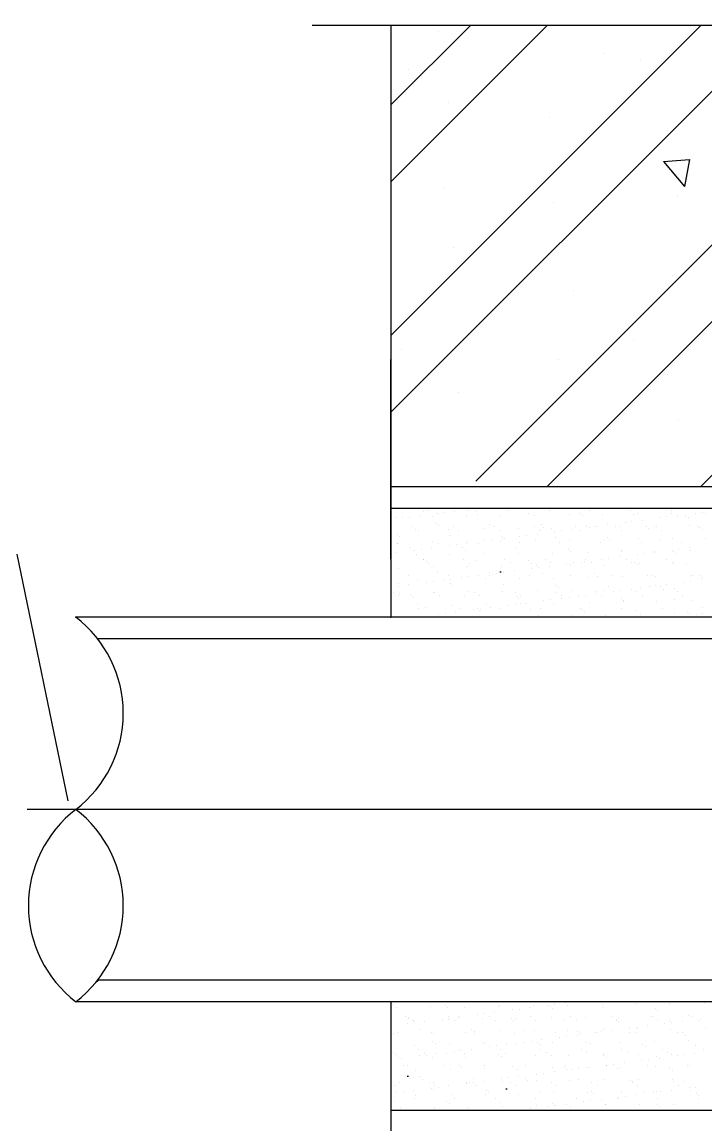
# Model space of a CAD drawing. Header units: inches. Extents: x 1616582 to 1832874, y -153958 to -93201.
# Drawn here: x 1624969 to 1628509, y -106840 to -101131 of the extents above; entities that cross this region are included whole.
import ezdxf

# ---------------------------------------------------------------- set-up
doc = ezdxf.new("R2010")
doc.units = ezdxf.units.IN
doc.header["$LTSCALE"] = 35
doc.header["$MEASUREMENT"] = 0
doc.layers.add('排水', color=2, linetype='Continuous')

msp = doc.modelspace()

# ---------------------------------------------------------------- hatches: boundary and pattern name
at = {"layer": '排水'}
h = msp.add_hatch(dxfattribs=at)
h.set_pattern_fill('AR-SAND', color=256, scale=2250, style=0)
h.set_pattern_definition([(37.5, (1568046.7, -111800.7), (-141.74, 4335.35), [0, -3420, 0, -3825, 0, -3656.25]), (7.5, (1568046.7, -111800.7), (3982, 6349.83), [0, -1845, 0, -3082.5, 0, -1181.25]), (327.5, (1565279, -111800.7), (7006.82, 12.73), [0, -1125, 0, -4050, 0, -5287.5]), (317.5, (1565279, -111800.7), (6763.8, 1974.77), [0, -562.5, 0, -2655, 0, -3037.5])])
h.paths.add_polyline_path([(1626878.1597, -103648.81927), (1626878.1597, -104211.31927), (1628565.6597, -104211.31927), (1628565.6597, -103648.81927)])
h.paths.add_polyline_path([(1632503.1597, -104211.31927), (1632503.1597, -103648.81927), (1630815.6597, -103648.81927), (1630815.6597, -104211.31927)])
h.paths.add_polyline_path([(1628565.6597, -106765.06927), (1628565.6597, -106202.56927), (1626878.1597, -106202.56927), (1626878.1597, -106765.06927)])
h.paths.add_polyline_path([(1632503.1597, -106765.06927), (1632503.1597, -106202.56927), (1630815.6597, -106202.56927), (1630815.6597, -106765.06927)])

# ---------------------------------------------------------------- linework, layer by layer
for p, q in [((1626469.98753, -101146.69069), (1629449.85907, -101146.69069)), ((1626878.1597, -101146.69069), (1626878.1597, -104211.31927)), ((1626878.1597, -103150.84699), (1628882.316, -101146.69069)), ((1626878.1597, -102753.09942), (1628484.56844, -101146.69069)), ((1626878.1597, -101559.85673), (1627291.32574, -101146.69069)), ((1626878.1597, -101957.60429), (1627689.07331, -101146.69069)), ((1627317.77486, -103506.72696), (1629693.84309, -101130.65873)), ((1627126.62189, -101178.7865), (1627126.62189, -101178.7865)), ((1627978.76874, -101290.97376), (1627978.76874, -101290.97376)), ((1628171.10527, -101324.63346), (1628171.10527, -101324.63346)), ((1626970.00479, -101375.38192), (1626970.00479, -101375.38192)), ((1627174.4357, -101548.95035), (1627174.4357, -101548.95035)), ((1627696.69758, -101626.86449), (1627696.69758, -101626.86449)), ((1628310.92538, -101692.99219), (1628310.92538, -101692.99219)), ((1627051.39084, -101801.86718), (1627051.39084, -101801.86718)), ((1628289.86708, -101853.11948), (1628398.33749, -101982.38948)), ((1628289.86709, -101853.1195), (1628424.35337, -101841.35347)), ((1628424.35557, -101841.32275), (1628398.33981, -101982.35879)), ((1627155.26373, -101992.05766), (1627155.26373, -101992.05766)), ((1627718.52835, -102066.21285), (1627718.52835, -102066.21285)), ((1628363.55972, -102027.10339), (1628363.55972, -102027.10339)), ((1627201.79538, -102297.96152), (1627201.79538, -102297.96152)), ((1628338.28505, -102442.00336), (1628338.28505, -102442.00336)), ((1627824.42567, -102521.12873), (1627824.42567, -102521.12873)), ((1627685.93011, -103536.31927), (1628601.72941, -102620.51997)), ((1628134.85071, -102776.60403), (1628134.85071, -102776.60403)), ((1626878.1597, -103911.31927), (1626878.1597, -102877.56294)), ((1626933.75023, -102827.35249), (1626933.75023, -102827.35249)), ((1627747.17019, -102879.48401), (1627747.17019, -102879.48401)), ((1628310.4348, -102953.6392), (1628310.4348, -102953.6392)), ((1627229.15505, -103046.97269), (1627229.15505, -103046.97269)), ((1628481.42524, -103536.31927), (1628923.06252, -103094.682)), ((1628365.64473, -103191.01453), (1628365.64473, -103191.01453)), ((1632503.1597, -103536.31927), (1626878.1597, -103536.31927)), ((1632503.1597, -103648.81927), (1626878.1597, -103648.81927)), ((1627045.76958, -103663.97759), (1627045.76958, -103663.97759)), ((1627067.81957, -103658.89327), (1627067.81957, -103658.89327)), ((1627119.5399, -103674.06624), (1627119.5399, -103674.06624)), ((1627154.67423, -103669.44071), (1627154.67423, -103669.44071)), ((1627209.5507, -103662.21609), (1627209.5507, -103662.21609)), ((1627278.02415, -103658.51129), (1627278.02415, -103658.51129)), ((1627301.23457, -103650.14568), (1627301.23457, -103650.14568)), ((1627315.86752, -103666.29765), (1627315.86752, -103666.29765)), ((1627328.30908, -103677.69823), (1627328.30908, -103677.69823)), ((1627488.22872, -103658.1293), (1627488.22872, -103658.1293)), ((1627589.94676, -103672.26589), (1627589.94676, -103672.26589)), ((1627698.4333, -103657.74732), (1627698.4333, -103657.74732)), ((1627860.04471, -103674.58595), (1627860.04471, -103674.58595)), ((1627908.63787, -103657.36533), (1627908.63787, -103657.36533)), ((1628118.84245, -103656.98334), (1628118.84245, -103656.98334)), ((1628155.09651, -103675.02873), (1628155.09651, -103675.02873)), ((1628329.04702, -103656.60136), (1628329.04702, -103656.60136)), ((1628331.78391, -103672.77504), (1628331.78391, -103672.77504)), ((1628453.63729, -103673.19664), (1628453.63729, -103673.19664)), ((1628488.77161, -103668.57112), (1628488.77161, -103668.57112)), ((1628504.45496, -103673.60321), (1628504.45496, -103673.60321)), ((1626909.44874, -103697.58466), (1626909.44874, -103697.58466)), ((1626937.84524, -103697.98679), (1626937.84524, -103697.98679)), ((1626972.97956, -103693.36127), (1626972.97956, -103693.36127)), ((1627027.85604, -103686.13665), (1627027.85604, -103686.13665)), ((1627091.75903, -103691.01637), (1627091.75903, -103691.01637)), ((1627112.95398, -103725.54075), (1627112.95398, -103725.54075)), ((1627125.39553, -103736.94133), (1627125.39553, -103736.94133)), ((1627268.44643, -103688.76268), (1627268.44643, -103688.76268)), ((1627387.03322, -103731.50899), (1627387.03322, -103731.50899)), ((1627441.11748, -103689.59084), (1627441.11748, -103689.59084)), ((1627623.42777, -103683.02255), (1627623.42777, -103683.02255)), ((1627657.13116, -103733.82905), (1627657.13116, -103733.82905)), ((1627800.11517, -103680.76886), (1627800.11517, -103680.76886)), ((1627872.48626, -103685.98653), (1627872.48626, -103685.98653)), ((1627972.78622, -103681.59702), (1627972.78622, -103681.59702)), ((1627998.56409, -103733.10817), (1627998.56409, -103733.10817)), ((1628090.24796, -103721.03776), (1628090.24796, -103721.03776)), ((1628125.38228, -103716.41224), (1628125.38228, -103716.41224)), ((1628134.12395, -103680.55419), (1628134.12395, -103680.55419)), ((1628180.25876, -103709.18761), (1628180.25876, -103709.18761)), ((1628271.94262, -103697.1172), (1628271.94262, -103697.1172)), ((1628307.07695, -103692.49168), (1628307.07695, -103692.49168)), ((1628361.95342, -103685.26705), (1628361.95342, -103685.26705)), ((1628404.22189, -103682.87425), (1628404.22189, -103682.87425)), ((1628416.66345, -103694.27484), (1628416.66345, -103694.27484)), ((1628423.05691, -103736.06213), (1628423.05691, -103736.06213)), ((1626910.04043, -103784.78385), (1626910.04043, -103784.78385)), ((1626991.39796, -103744.50441), (1626991.39796, -103744.50441)), ((1627004.73808, -103757.78989), (1627004.73808, -103757.78989)), ((1627019.86242, -103762.63827), (1627019.86242, -103762.63827)), ((1627177.40913, -103758.61805), (1627177.40913, -103758.61805)), ((1627184.11967, -103790.75209), (1627184.11967, -103790.75209)), ((1627201.60254, -103744.12242), (1627201.60254, -103744.12242)), ((1627230.067, -103762.25629), (1627230.067, -103762.25629)), ((1627359.71943, -103752.04976), (1627359.71943, -103752.04976)), ((1627411.80711, -103743.74044), (1627411.80711, -103743.74044)), ((1627440.27157, -103761.8743), (1627440.27157, -103761.8743)), ((1627454.21761, -103793.07215), (1627454.21761, -103793.07215)), ((1627536.40683, -103749.79607), (1627536.40683, -103749.79607)), ((1627545.16397, -103792.79943), (1627545.16397, -103792.79943)), ((1627580.29829, -103788.1739), (1627580.29829, -103788.1739)), ((1627622.01169, -103743.35845), (1627622.01169, -103743.35845)), ((1627635.17477, -103780.94928), (1627635.17477, -103780.94928)), ((1627650.47615, -103761.49231), (1627650.47615, -103761.49231)), ((1627669.57272, -103745.22963), (1627669.57272, -103745.22963)), ((1627709.07787, -103750.62424), (1627709.07787, -103750.62424)), ((1627726.85863, -103768.87887), (1627726.85863, -103768.87887)), ((1627761.99296, -103764.25335), (1627761.99296, -103764.25335)), ((1627816.86943, -103757.02872), (1627816.86943, -103757.02872)), ((1627832.21626, -103742.97647), (1627832.21626, -103742.97647)), ((1627860.68073, -103761.11033), (1627860.68073, -103761.11033)), ((1627891.38817, -103744.05595), (1627891.38817, -103744.05595)), ((1627908.55329, -103744.95831), (1627908.55329, -103744.95831)), ((1627931.2104, -103739.79729), (1627931.2104, -103739.79729)), ((1627943.68762, -103740.33279), (1627943.68762, -103740.33279)), ((1628042.42084, -103742.59448), (1628042.42084, -103742.59448)), ((1628068.07557, -103741.80225), (1628068.07557, -103741.80225)), ((1628070.8853, -103760.72834), (1628070.8853, -103760.72834)), ((1628201.30834, -103742.11735), (1628201.30834, -103742.11735)), ((1628213.7499, -103753.51794), (1628213.7499, -103753.51794)), ((1628240.74662, -103742.63042), (1628240.74662, -103742.63042)), ((1628252.62542, -103742.21249), (1628252.62542, -103742.21249)), ((1628281.08988, -103760.34636), (1628281.08988, -103760.34636)), ((1628462.82999, -103741.83051), (1628462.82999, -103741.83051)), ((1628475.38759, -103748.0856), (1628475.38759, -103748.0856)), ((1628491.29445, -103759.96437), (1628491.29445, -103759.96437)), ((1626912.12991, -103828.30216), (1626912.12991, -103828.30216)), ((1626913.70079, -103827.64527), (1626913.70079, -103827.64527)), ((1626922.48199, -103796.18443), (1626922.48199, -103796.18443)), ((1626981.20613, -103849.99519), (1626981.20613, -103849.99519)), ((1627096.01108, -103821.07698), (1627096.01108, -103821.07698)), ((1627122.33448, -103827.92017), (1627122.33448, -103827.92017)), ((1627181.77464, -103840.64054), (1627181.77464, -103840.64054)), ((1627216.90896, -103836.01502), (1627216.90896, -103836.01502)), ((1627271.78544, -103828.79039), (1627271.78544, -103828.79039)), ((1627272.69848, -103818.82328), (1627272.69848, -103818.82328)), ((1627332.53906, -103827.53819), (1627332.53906, -103827.53819)), ((1627363.4693, -103816.71998), (1627363.4693, -103816.71998)), ((1627398.60363, -103812.09446), (1627398.60363, -103812.09446)), ((1627445.36953, -103819.65145), (1627445.36953, -103819.65145)), ((1627453.4801, -103804.86984), (1627453.4801, -103804.86984)), ((1627466.65917, -103804.47274), (1627466.65917, -103804.47274)), ((1627542.74364, -103827.1562), (1627542.74364, -103827.1562)), ((1627627.67982, -103813.08316), (1627627.67982, -103813.08316)), ((1627728.29686, -103799.04039), (1627728.29686, -103799.04039)), ((1627752.94821, -103826.77422), (1627752.94821, -103826.77422)), ((1627804.36722, -103810.82947), (1627804.36722, -103810.82947)), ((1627963.15279, -103826.39223), (1627963.15279, -103826.39223)), ((1627977.03827, -103811.65763), (1627977.03827, -103811.65763)), ((1627998.3948, -103801.36045), (1627998.3948, -103801.36045)), ((1628010.83635, -103812.76104), (1628010.83635, -103812.76104)), ((1628159.34856, -103805.08934), (1628159.34856, -103805.08934)), ((1628173.35736, -103826.01024), (1628173.35736, -103826.01024)), ((1628272.47404, -103807.3287), (1628272.47404, -103807.3287)), ((1628336.03596, -103802.83565), (1628336.03596, -103802.83565)), ((1628383.56194, -103825.62826), (1628383.56194, -103825.62826)), ((1628508.70701, -103803.66381), (1628508.70701, -103803.66381)), ((1624941.28834, -103884.52644), (1625204.97276, -105162.05822)), ((1626908.39611, -103876.6315), (1626908.39611, -103876.6315)), ((1627000.07997, -103864.56109), (1627000.07997, -103864.56109)), ((1627008.99014, -103887.8505), (1627008.99014, -103887.8505)), ((1627035.2143, -103859.93557), (1627035.2143, -103859.93557)), ((1627090.09077, -103852.71095), (1627090.09077, -103852.71095)), ((1627181.66118, -103888.67866), (1627181.66118, -103888.67866)), ((1627251.30407, -103852.31525), (1627251.30407, -103852.31525)), ((1627263.74562, -103863.71584), (1627263.74562, -103863.71584)), ((1627363.97148, -103882.11037), (1627363.97148, -103882.11037)), ((1627525.38331, -103858.2835), (1627525.38331, -103858.2835)), ((1627540.65888, -103879.85668), (1627540.65888, -103879.85668)), ((1627713.32993, -103880.68484), (1627713.32993, -103880.68484)), ((1627795.48125, -103860.60355), (1627795.48125, -103860.60355)), ((1627807.92281, -103872.00414), (1627807.92281, -103872.00414)), ((1627895.64022, -103874.11655), (1627895.64022, -103874.11655)), ((1628005.92236, -103906.90709), (1628005.92236, -103906.90709)), ((1628060.79883, -103899.68247), (1628060.79883, -103899.68247)), ((1628069.56049, -103866.5718), (1628069.56049, -103866.5718)), ((1628072.32762, -103871.86286), (1628072.32762, -103871.86286)), ((1628152.48269, -103887.61206), (1628152.48269, -103887.61206)), ((1628187.61702, -103882.98654), (1628187.61702, -103882.98654)), ((1628242.49349, -103875.76191), (1628242.49349, -103875.76191)), ((1628244.99867, -103872.69102), (1628244.99867, -103872.69102)), ((1628334.17736, -103863.6915), (1628334.17736, -103863.6915)), ((1628339.65844, -103868.89185), (1628339.65844, -103868.89185)), ((1628352.09999, -103880.29244), (1628352.09999, -103880.29244)), ((1628369.31168, -103859.06598), (1628369.31168, -103859.06598)), ((1628424.18816, -103851.84136), (1628424.18816, -103851.84136)), ((1628427.30896, -103866.12273), (1628427.30896, -103866.12273)), ((1626917.95284, -103957.70587), (1626917.95284, -103957.70587)), ((1627045.91288, -103913.53131), (1627045.91288, -103913.53131)), ((1627048.39052, -103911.55835), (1627048.39052, -103911.55835)), ((1627060.83208, -103922.95894), (1627060.83208, -103922.95894)), ((1627074.37734, -103931.66517), (1627074.37734, -103931.66517)), ((1627100.26313, -103951.13758), (1627100.26313, -103951.13758)), ((1627256.11745, -103913.14933), (1627256.11745, -103913.14933)), ((1627276.95053, -103948.88389), (1627276.95053, -103948.88389)), ((1627284.58191, -103931.28319), (1627284.58191, -103931.28319)), ((1627322.46976, -103917.5266), (1627322.46976, -103917.5266)), ((1627449.62158, -103949.71205), (1627449.62158, -103949.71205)), ((1627466.32203, -103912.76734), (1627466.32203, -103912.76734)), ((1627494.78649, -103930.9012), (1627494.78649, -103930.9012)), ((1627592.56771, -103919.84665), (1627592.56771, -103919.84665)), ((1627605.00926, -103931.24724), (1627605.00926, -103931.24724)), ((1627607.3987, -103959.37373), (1627607.3987, -103959.37373)), ((1627631.93187, -103943.14376), (1627631.93187, -103943.14376)), ((1627642.53303, -103954.74821), (1627642.53303, -103954.74821)), ((1627676.5266, -103912.38535), (1627676.5266, -103912.38535)), ((1627697.4095, -103947.52358), (1627697.4095, -103947.52358)), ((1627704.99106, -103930.51921), (1627704.99106, -103930.51921)), ((1627789.09337, -103935.45317), (1627789.09337, -103935.45317)), ((1627808.61927, -103940.89007), (1627808.61927, -103940.89007)), ((1627824.22769, -103930.82765), (1627824.22769, -103930.82765)), ((1627866.64695, -103925.8149), (1627866.64695, -103925.8149)), ((1627879.10417, -103923.60303), (1627879.10417, -103923.60303)), ((1627886.73118, -103912.00337), (1627886.73118, -103912.00337)), ((1627915.19564, -103930.13723), (1627915.19564, -103930.13723)), ((1627970.78803, -103911.53262), (1627970.78803, -103911.53262)), ((1627981.29032, -103941.71823), (1627981.29032, -103941.71823)), ((1628096.93575, -103911.62138), (1628096.93575, -103911.62138)), ((1628125.40022, -103929.75524), (1628125.40022, -103929.75524)), ((1628136.74489, -103928.13495), (1628136.74489, -103928.13495)), ((1628149.18645, -103939.53554), (1628149.18645, -103939.53554)), ((1628163.60061, -103935.14994), (1628163.60061, -103935.14994)), ((1628307.14033, -103911.23939), (1628307.14033, -103911.23939)), ((1628335.60479, -103929.37326), (1628335.60479, -103929.37326)), ((1628340.28801, -103932.89625), (1628340.28801, -103932.89625)), ((1628410.82413, -103934.1032), (1628410.82413, -103934.1032)), ((1626966.64482, -103997.32906), (1626966.64482, -103997.32906)), ((1627013.24219, -104017.9111), (1627013.24219, -104017.9111)), ((1627119.55622, -103976.7697), (1627119.55622, -103976.7697)), ((1627152.32551, -104019.28525), (1627152.32551, -104019.28525)), ((1627176.8494, -103996.94708), (1627176.8494, -103996.94708)), ((1627185.91324, -104018.73926), (1627185.91324, -104018.73926)), ((1627244.00937, -104007.21484), (1627244.00937, -104007.21484)), ((1627279.1437, -104002.58932), (1627279.1437, -104002.58932)), ((1627334.02017, -103995.3647), (1627334.02017, -103995.3647)), ((1627368.22353, -104012.17097), (1627368.22353, -104012.17097)), ((1627387.05397, -103996.56509), (1627387.05397, -103996.56509)), ((1627389.65416, -103979.08975), (1627389.65416, -103979.08975)), ((1627402.09572, -103990.49034), (1627402.09572, -103990.49034)), ((1627425.70404, -103983.29429), (1627425.70404, -103983.29429)), ((1627460.83837, -103978.66876), (1627460.83837, -103978.66876)), ((1627515.71484, -103971.44414), (1627515.71484, -103971.44414)), ((1627544.91093, -104009.91728), (1627544.91093, -104009.91728)), ((1627597.25855, -103996.1831), (1627597.25855, -103996.1831)), ((1627663.7334, -103985.058), (1627663.7334, -103985.058)), ((1627717.58198, -104010.74544), (1627717.58198, -104010.74544)), ((1627807.46313, -103995.80112), (1627807.46313, -103995.80112)), ((1627899.89227, -104004.17716), (1627899.89227, -104004.17716)), ((1627933.83135, -103987.37805), (1627933.83135, -103987.37805)), ((1627946.2729, -103998.77864), (1627946.2729, -103998.77864)), ((1628017.6677, -103995.41913), (1628017.6677, -103995.41913)), ((1628076.57967, -104001.92346), (1628076.57967, -104001.92346)), ((1628207.91059, -103993.3463), (1628207.91059, -103993.3463)), ((1628227.87228, -103995.03714), (1628227.87228, -103995.03714)), ((1628249.25072, -104002.75163), (1628249.25072, -104002.75163)), ((1628431.56101, -103996.18334), (1628431.56101, -103996.18334)), ((1628438.07685, -103994.65516), (1628438.07685, -103994.65516)), ((1628478.00853, -103995.66636), (1628478.00853, -103995.66636)), ((1628486.42289, -104018.41566), (1628486.42289, -104018.41566)), ((1628490.45008, -104007.06694), (1628490.45008, -104007.06694)), ((1626880.62005, -104055.05595), (1626880.62005, -104055.05595)), ((1626915.75437, -104050.43043), (1626915.75437, -104050.43043)), ((1626916.64267, -104036.0128), (1626916.64267, -104036.0128)), ((1626970.63085, -104043.20581), (1626970.63085, -104043.20581)), ((1627062.31471, -104031.1354), (1627062.31471, -104031.1354)), ((1627097.44904, -104026.50988), (1627097.44904, -104026.50988)), ((1627186.74062, -104038.33285), (1627186.74062, -104038.33285)), ((1627199.18217, -104049.73344), (1627199.18217, -104049.73344)), ((1627281.20258, -104078.94449), (1627281.20258, -104078.94449)), ((1627453.87363, -104079.77266), (1627453.87363, -104079.77266)), ((1627460.81986, -104044.3011), (1627460.81986, -104044.3011)), ((1627636.18392, -104073.20437), (1627636.18392, -104073.20437)), ((1627730.9178, -104046.62116), (1627730.9178, -104046.62116)), ((1627743.35935, -104058.02174), (1627743.35935, -104058.02174)), ((1627812.87132, -104070.95067), (1627812.87132, -104070.95067)), ((1627985.54237, -104071.77884), (1627985.54237, -104071.77884)), ((1628004.99704, -104052.5894), (1628004.99704, -104052.5894)), ((1628033.02277, -104078.10692), (1628033.02277, -104078.10692)), ((1628068.15709, -104073.4814), (1628068.15709, -104073.4814)), ((1628123.03357, -104066.25677), (1628123.03357, -104066.25677)), ((1628167.85267, -104065.21055), (1628167.85267, -104065.21055)), ((1628214.71743, -104054.18636), (1628214.71743, -104054.18636)), ((1628249.85176, -104049.56084), (1628249.85176, -104049.56084)), ((1628275.09498, -104054.90946), (1628275.09498, -104054.90946)), ((1628287.53654, -104066.31004), (1628287.53654, -104066.31004)), ((1628304.72823, -104042.33622), (1628304.72823, -104042.33622)), ((1628344.54007, -104062.95686), (1628344.54007, -104062.95686)), ((1628396.41209, -104030.26581), (1628396.41209, -104030.26581)), ((1628431.54642, -104025.64029), (1628431.54642, -104025.64029)), ((1626890.22322, -104082.9402), (1626890.22322, -104082.9402)), ((1626918.68768, -104101.07406), (1626918.68768, -104101.07406)), ((1626922.20489, -104087.76647), (1626922.20489, -104087.76647)), ((1626983.82707, -104097.57595), (1626983.82707, -104097.57595)), ((1626996.26862, -104108.97654), (1626996.26862, -104108.97654)), ((1627100.42779, -104082.55821), (1627100.42779, -104082.55821)), ((1627104.51518, -104081.19819), (1627104.51518, -104081.19819)), ((1627128.89225, -104100.69207), (1627128.89225, -104100.69207)), ((1627257.90631, -104103.5442), (1627257.90631, -104103.5442)), ((1627310.63237, -104082.17623), (1627310.63237, -104082.17623)), ((1627339.09683, -104100.31009), (1627339.09683, -104100.31009)), ((1627520.83694, -104081.79424), (1627520.83694, -104081.79424)), ((1627528.00425, -104105.86426), (1627528.00425, -104105.86426)), ((1627540.44581, -104117.26484), (1627540.44581, -104117.26484)), ((1627549.3014, -104099.9281), (1627549.3014, -104099.9281)), ((1627669.63344, -104125.94803), (1627669.63344, -104125.94803)), ((1627704.76777, -104121.32251), (1627704.76777, -104121.32251)), ((1627731.04152, -104081.41225), (1627731.04152, -104081.41225)), ((1627759.50598, -104099.54612), (1627759.50598, -104099.54612)), ((1627759.64424, -104114.09789), (1627759.64424, -104114.09789)), ((1627802.08349, -104111.8325), (1627802.08349, -104111.8325)), ((1627851.3281, -104102.02748), (1627851.3281, -104102.02748)), ((1627886.46243, -104097.40195), (1627886.46243, -104097.40195)), ((1627904.14432, -104134.23776), (1627904.14432, -104134.23776)), ((1627941.24609, -104081.03027), (1627941.24609, -104081.03027)), ((1627941.3389, -104090.17733), (1627941.3389, -104090.17733)), ((1627969.71055, -104099.16413), (1627969.71055, -104099.16413)), ((1628072.18144, -104114.15256), (1628072.18144, -104114.15256)), ((1628080.83172, -104131.98407), (1628080.83172, -104131.98407)), ((1628084.62299, -104125.55314), (1628084.62299, -104125.55314)), ((1628151.45067, -104080.64828), (1628151.45067, -104080.64828)), ((1628179.91513, -104098.78214), (1628179.91513, -104098.78214)), ((1628253.50277, -104132.81223), (1628253.50277, -104132.81223)), ((1628346.26068, -104120.1208), (1628346.26068, -104120.1208)), ((1628361.65524, -104080.2663), (1628361.65524, -104080.2663)), ((1628390.11971, -104098.40016), (1628390.11971, -104098.40016)), ((1628435.81306, -104126.24394), (1628435.81306, -104126.24394)), ((1627017.49424, -104147.9717), (1627017.49424, -104147.9717)), ((1627021.15974, -104166.35596), (1627021.15974, -104166.35596)), ((1627054.99276, -104162.7873), (1627054.99276, -104162.7873)), ((1627159.68377, -104193.08418), (1627159.68377, -104193.08418)), ((1627190.16529, -104148.79987), (1627190.16529, -104148.79987)), ((1627214.56025, -104185.85955), (1627214.56025, -104185.85955)), ((1627231.36431, -104165.97398), (1627231.36431, -104165.97398)), ((1627306.24411, -104173.78914), (1627306.24411, -104173.78914)), ((1627325.09071, -104165.10736), (1627325.09071, -104165.10736)), ((1627337.53226, -104176.50794), (1627337.53226, -104176.50794)), ((1627341.37844, -104169.16362), (1627341.37844, -104169.16362)), ((1627372.47558, -104142.23158), (1627372.47558, -104142.23158)), ((1627396.25491, -104161.939), (1627396.25491, -104161.939)), ((1627441.56889, -104165.59199), (1627441.56889, -104165.59199)), ((1627487.93877, -104149.86859), (1627487.93877, -104149.86859)), ((1627523.0731, -104145.24307), (1627523.0731, -104145.24307)), ((1627549.16298, -104139.97789), (1627549.16298, -104139.97789)), ((1627577.94957, -104138.01844), (1627577.94957, -104138.01844)), ((1627599.16995, -104171.0756), (1627599.16995, -104171.0756)), ((1627651.77346, -104165.21), (1627651.77346, -104165.21)), ((1627721.83403, -104140.80605), (1627721.83403, -104140.80605)), ((1627861.97804, -104164.82802), (1627861.97804, -104164.82802)), ((1627869.26789, -104173.39566), (1627869.26789, -104173.39566)), ((1627881.70945, -104184.79624), (1627881.70945, -104184.79624)), ((1628072.18262, -104164.44603), (1628072.18262, -104164.44603)), ((1628143.34713, -104179.3639), (1628143.34713, -104179.3639)), ((1628282.38719, -104164.06405), (1628282.38719, -104164.06405)), ((1628348.79212, -104193.01746), (1628348.79212, -104193.01746)), ((1628413.44508, -104181.68396), (1628413.44508, -104181.68396)), ((1628425.88663, -104193.08454), (1628425.88663, -104193.08454)), ((1628492.59177, -104163.68206), (1628492.59177, -104163.68206)), ((1628493.78116, -104192.21459), (1628493.78116, -104192.21459)), ((1634382.03856, -104211.31927), (1625247.00797, -104211.31927)), ((1625250.74191, -104214.2078), (1625253.63043, -104211.31927)), ((1627032.86558, -104209.78011), (1627032.86558, -104209.78011)), ((1627108.76724, -104211.25879), (1627108.76724, -104211.25879)), ((1627124.54945, -104197.7097), (1627124.54945, -104197.7097)), ((1627285.45464, -104209.0051), (1627285.45464, -104209.0051)), ((1627458.12568, -104209.83326), (1627458.12568, -104209.83326)), ((1627640.43598, -104203.26497), (1627640.43598, -104203.26497)), ((1627817.12338, -104201.01128), (1627817.12338, -104201.01128)), ((1627989.79443, -104201.83944), (1627989.79443, -104201.83944)), ((1628172.10472, -104195.27115), (1628172.10472, -104195.27115)), ((1628366.96297, -104208.91052), (1628366.96297, -104208.91052)), ((1628458.64683, -104196.84011), (1628458.64683, -104196.84011)), ((1634268.8121, -104323.81927), (1625360.23442, -104323.81927)), ((1635073.75596, -105206.94427), (1624995.87488, -105206.94427)), ((1625346.07506, -106107.61246), (1625363.61825, -106090.06927)), ((1634268.8121, -106090.06927), (1625360.23442, -106090.06927)), ((1625251.11825, -106202.56927), (1625267.74743, -106185.94009)), ((1634382.03856, -106202.56927), (1625247.00797, -106202.56927)), ((1626878.1597, -106202.56927), (1626878.1597, -109524.77889)), ((1626888.97196, -106217.26923), (1626888.97196, -106217.26923)), ((1626908.83967, -106231.19507), (1626908.83967, -106231.19507)), ((1627085.52707, -106228.94137), (1627085.52707, -106228.94137)), ((1627159.0699, -106219.58929), (1627159.0699, -106219.58929)), ((1627171.51146, -106230.98988), (1627171.51146, -106230.98988)), ((1627258.19811, -106229.76954), (1627258.19811, -106229.76954)), ((1627433.14914, -106225.55754), (1627433.14914, -106225.55754)), ((1627440.50841, -106223.20125), (1627440.50841, -106223.20125)), ((1627507.97695, -106244.44245), (1627507.97695, -106244.44245)), ((1627543.11128, -106239.81693), (1627543.11128, -106239.81693)), ((1627597.98775, -106232.5923), (1627597.98775, -106232.5923)), ((1627617.19581, -106220.94756), (1627617.19581, -106220.94756)), ((1627689.67162, -106220.52189), (1627689.67162, -106220.52189)), ((1627703.24709, -106227.87759), (1627703.24709, -106227.87759)), ((1627715.68864, -106239.27818), (1627715.68864, -106239.27818)), ((1627724.80595, -106215.89637), (1627724.80595, -106215.89637)), ((1627779.68242, -106208.67175), (1627779.68242, -106208.67175)), ((1627789.86686, -106221.77572), (1627789.86686, -106221.77572)), ((1627972.17715, -106215.20743), (1627972.17715, -106215.20743)), ((1627977.32633, -106233.84584), (1627977.32633, -106233.84584)), ((1628148.86455, -106212.95374), (1628148.86455, -106212.95374)), ((1628247.42427, -106236.16589), (1628247.42427, -106236.16589)), ((1628259.86583, -106247.56648), (1628259.86583, -106247.56648)), ((1628321.5356, -106213.7819), (1628321.5356, -106213.7819)), ((1628503.84589, -106207.21361), (1628503.84589, -106207.21361)), ((1626956.15636, -106278.83239), (1626956.15636, -106278.83239)), ((1626968.30338, -106281.43587), (1626968.30338, -106281.43587)), ((1626968.59791, -106290.23298), (1626968.59791, -106290.23298)), ((1626994.48977, -106298.79675), (1626994.48977, -106298.79675)), ((1626996.76784, -106299.56973), (1626996.76784, -106299.56973)), ((1627052.90376, -106304.35397), (1627052.90376, -106304.35397)), ((1627144.58763, -106292.28356), (1627144.58763, -106292.28356)), ((1627176.80006, -106292.22846), (1627176.80006, -106292.22846)), ((1627178.50795, -106281.05388), (1627178.50795, -106281.05388)), ((1627179.72195, -106287.65804), (1627179.72195, -106287.65804)), ((1627206.97241, -106299.18774), (1627206.97241, -106299.18774)), ((1627230.2356, -106284.80064), (1627230.2356, -106284.80064)), ((1627234.59843, -106280.43342), (1627234.59843, -106280.43342)), ((1627326.28229, -106268.36301), (1627326.28229, -106268.36301)), ((1627353.48746, -106289.97477), (1627353.48746, -106289.97477)), ((1627361.41662, -106263.73749), (1627361.41662, -106263.73749)), ((1627388.71253, -106280.67189), (1627388.71253, -106280.67189)), ((1627416.29309, -106256.51286), (1627416.29309, -106256.51286)), ((1627417.17699, -106298.80575), (1627417.17699, -106298.80575)), ((1627500.33354, -106287.12069), (1627500.33354, -106287.12069)), ((1627512.7751, -106298.52128), (1627512.7751, -106298.52128)), ((1627526.15851, -106290.80293), (1627526.15851, -106290.80293)), ((1627598.9171, -106280.28991), (1627598.9171, -106280.28991)), ((1627627.38156, -106298.42377), (1627627.38156, -106298.42377)), ((1627708.4688, -106284.23464), (1627708.4688, -106284.23464)), ((1627774.41278, -106293.08894), (1627774.41278, -106293.08894)), ((1627809.12168, -106279.90792), (1627809.12168, -106279.90792)), ((1627837.58614, -106298.04178), (1627837.58614, -106298.04178)), ((1627885.1562, -106281.98095), (1627885.1562, -106281.98095)), ((1628019.32625, -106279.52593), (1628019.32625, -106279.52593)), ((1628044.51072, -106295.40899), (1628044.51072, -106295.40899)), ((1628047.79071, -106297.6598), (1628047.79071, -106297.6598)), ((1628057.82725, -106282.80911), (1628057.82725, -106282.80911)), ((1628229.53083, -106279.14395), (1628229.53083, -106279.14395)), ((1628240.13754, -106276.24082), (1628240.13754, -106276.24082)), ((1628257.99529, -106297.27781), (1628257.99529, -106297.27781)), ((1628318.58997, -106301.37724), (1628318.58997, -106301.37724)), ((1628387.00115, -106303.48438), (1628387.00115, -106303.48438)), ((1628416.82494, -106273.98713), (1628416.82494, -106273.98713)), ((1628439.7354, -106278.76196), (1628439.7354, -106278.76196)), ((1628468.19987, -106296.89582), (1628468.19987, -106296.89582)), ((1628478.68501, -106291.41397), (1628478.68501, -106291.41397)), ((1626913.09172, -106361.25567), (1626913.09172, -106361.25567)), ((1626962.89296, -106316.20412), (1626962.89296, -106316.20412)), ((1626998.02729, -106311.5786), (1626998.02729, -106311.5786)), ((1627027.32205, -106344.04374), (1627027.32205, -106344.04374)), ((1627089.77912, -106359.00198), (1627089.77912, -106359.00198)), ((1627262.45017, -106359.83014), (1627262.45017, -106359.83014)), ((1627297.41999, -106346.36379), (1627297.41999, -106346.36379)), ((1627309.86155, -106357.76438), (1627309.86155, -106357.76438)), ((1627444.76046, -106353.26185), (1627444.76046, -106353.26185)), ((1627571.49924, -106352.33204), (1627571.49924, -106352.33204)), ((1627621.44786, -106351.00816), (1627621.44786, -106351.00816)), ((1627794.11891, -106351.83632), (1627794.11891, -106351.83632)), ((1627841.59718, -106354.6521), (1627841.59718, -106354.6521)), ((1627933.60102, -106363.17564), (1627933.60102, -106363.17564)), ((1627940.0582, -106363.32369), (1627940.0582, -106363.32369)), ((1627968.73535, -106358.55012), (1627968.73535, -106358.55012)), ((1627976.4292, -106345.26803), (1627976.4292, -106345.26803)), ((1628023.61182, -106351.32549), (1628023.61182, -106351.32549)), ((1628056.95228, -106306.80958), (1628056.95228, -106306.80958)), ((1628115.29568, -106339.25509), (1628115.29568, -106339.25509)), ((1628115.67642, -106360.62034), (1628115.67642, -106360.62034)), ((1628150.26278, -106362.9417), (1628150.26278, -106362.9417)), ((1628150.43001, -106334.62956), (1628150.43001, -106334.62956)), ((1628153.1166, -106343.01434), (1628153.1166, -106343.01434)), ((1628205.30648, -106327.40494), (1628205.30648, -106327.40494)), ((1628296.99035, -106315.33453), (1628296.99035, -106315.33453)), ((1628325.78765, -106343.8425), (1628325.78765, -106343.8425)), ((1628332.12467, -106310.70901), (1628332.12467, -106310.70901)), ((1628360.46735, -106362.55971), (1628360.46735, -106362.55971)), ((1628385.77436, -106362.9404), (1628385.77436, -106362.9404)), ((1628508.09794, -106337.27422), (1628508.09794, -106337.27422)), ((1626889.03532, -106365.23362), (1626889.03532, -106365.23362)), ((1627094.50645, -106405.60689), (1627094.50645, -106405.60689)), ((1627099.2399, -106364.85163), (1627099.2399, -106364.85163)), ((1627106.948, -106417.00748), (1627106.948, -106417.00748)), ((1627309.44447, -106364.46964), (1627309.44447, -106364.46964)), ((1627357.73951, -106420.03537), (1627357.73951, -106420.03537)), ((1627368.58569, -106411.57514), (1627368.58569, -106411.57514)), ((1627519.64905, -106364.08766), (1627519.64905, -106364.08766)), ((1627570.21169, -106411.01675), (1627570.21169, -106411.01675)), ((1627605.34602, -106406.39123), (1627605.34602, -106406.39123)), ((1627638.68363, -106413.8952), (1627638.68363, -106413.8952)), ((1627660.22249, -106399.16661), (1627660.22249, -106399.16661)), ((1627712.72085, -106414.29525), (1627712.72085, -106414.29525)), ((1627729.85362, -106363.70567), (1627729.85362, -106363.70567)), ((1627751.90635, -106387.0962), (1627751.90635, -106387.0962)), ((1627787.04068, -106382.47068), (1627787.04068, -106382.47068)), ((1627841.91715, -106375.24605), (1627841.91715, -106375.24605)), ((1627854.03873, -106366.05268), (1627854.03873, -106366.05268)), ((1627889.40826, -106412.04155), (1627889.40826, -106412.04155)), ((1627912.76287, -106419.86344), (1627912.76287, -106419.86344)), ((1628062.0793, -106412.86972), (1628062.0793, -106412.86972)), ((1628244.3896, -106406.30143), (1628244.3896, -106406.30143)), ((1628398.21592, -106374.34098), (1628398.21592, -106374.34098)), ((1628421.077, -106404.04774), (1628421.077, -106404.04774)), ((1626891.5929, -106464.85), (1626891.5929, -106464.85)), ((1626904.03446, -106476.25058), (1626904.03446, -106476.25058)), ((1626998.74182, -106428.85735), (1626998.74182, -106428.85735)), ((1627022.81829, -106450.46277), (1627022.81829, -106450.46277)), ((1627051.28275, -106468.59663), (1627051.28275, -106468.59663)), ((1627115.1385, -106470.92828), (1627115.1385, -106470.92828)), ((1627165.67214, -106470.81824), (1627165.67214, -106470.81824)), ((1627181.05211, -106422.28906), (1627181.05211, -106422.28906)), ((1627206.82236, -106458.85787), (1627206.82236, -106458.85787)), ((1627233.02287, -106450.08078), (1627233.02287, -106450.08078)), ((1627241.95669, -106454.23234), (1627241.95669, -106454.23234)), ((1627261.48733, -106468.21464), (1627261.48733, -106468.21464)), ((1627296.83316, -106447.00772), (1627296.83316, -106447.00772)), ((1627388.51703, -106434.93731), (1627388.51703, -106434.93731)), ((1627423.65135, -106430.31179), (1627423.65135, -106430.31179)), ((1627435.77009, -106473.1383), (1627435.77009, -106473.1383)), ((1627443.22744, -106449.69879), (1627443.22744, -106449.69879)), ((1627471.6919, -106467.83266), (1627471.6919, -106467.83266)), ((1627478.52783, -106423.08716), (1627478.52783, -106423.08716)), ((1627530.41056, -106420.86353), (1627530.41056, -106420.86353)), ((1627651.12519, -106425.29578), (1627651.12519, -106425.29578)), ((1627653.43202, -106449.31681), (1627653.43202, -106449.31681)), ((1627681.89648, -106467.45067), (1627681.89648, -106467.45067)), ((1627863.63659, -106448.93482), (1627863.63659, -106448.93482)), ((1627892.10105, -106467.06868), (1627892.10105, -106467.06868)), ((1627980.68125, -106475.32864), (1627980.68125, -106475.32864)), ((1628073.84117, -106448.55284), (1628073.84117, -106448.55284)), ((1628102.30563, -106466.6867), (1628102.30563, -106466.6867)), ((1628157.36865, -106473.07495), (1628157.36865, -106473.07495)), ((1628182.86082, -106422.1835), (1628182.86082, -106422.1835)), ((1628195.30237, -106433.58408), (1628195.30237, -106433.58408)), ((1628284.04574, -106448.17085), (1628284.04574, -106448.17085)), ((1628312.5102, -106466.30471), (1628312.5102, -106466.30471)), ((1628330.0397, -106473.90311), (1628330.0397, -106473.90311)), ((1628394.35941, -106477.28331), (1628394.35941, -106477.28331)), ((1628449.23588, -106470.05869), (1628449.23588, -106470.05869)), ((1628456.94006, -106428.15174), (1628456.94006, -106428.15174)), ((1628494.25032, -106447.78886), (1628494.25032, -106447.78886)), ((1626878.56736, -106502.07346), (1626878.56736, -106502.07346)), ((1626917.34377, -106491.31628), (1626917.34377, -106491.31628)), ((1626933.44384, -106494.84883), (1626933.44384, -106494.84883)), ((1626943.55024, -106534.26052), (1626943.55024, -106534.26052)), ((1626962.7586, -106530.06134), (1626962.7586, -106530.06134)), ((1627025.1277, -106482.77842), (1627025.1277, -106482.77842)), ((1627060.26203, -106478.1529), (1627060.26203, -106478.1529)), ((1627094.03117, -106489.06258), (1627094.03117, -106489.06258)), ((1627153.75481, -106533.87853), (1627153.75481, -106533.87853)), ((1627232.85654, -106532.3814), (1627232.85654, -106532.3814)), ((1627266.70222, -106489.89075), (1627266.70222, -106489.89075)), ((1627363.95939, -106533.49654), (1627363.95939, -106533.49654)), ((1627448.21164, -106484.53888), (1627448.21164, -106484.53888)), ((1627449.01251, -106483.32246), (1627449.01251, -106483.32246)), ((1627574.16396, -106533.11456), (1627574.16396, -106533.11456)), ((1627625.69991, -106481.06877), (1627625.69991, -106481.06877)), ((1627709.84933, -106479.10654), (1627709.84933, -106479.10654)), ((1627784.36854, -106532.73257), (1627784.36854, -106532.73257)), ((1627798.37096, -106481.89693), (1627798.37096, -106481.89693)), ((1627979.94727, -106481.4266), (1627979.94727, -106481.4266)), ((1627992.38883, -106492.82718), (1627992.38883, -106492.82718)), ((1627994.57311, -106532.35059), (1627994.57311, -106532.35059)), ((1627995.83575, -106529.74994), (1627995.83575, -106529.74994)), ((1628030.97008, -106525.12442), (1628030.97008, -106525.12442)), ((1628085.84655, -106517.8998), (1628085.84655, -106517.8998)), ((1628177.53042, -106505.82939), (1628177.53042, -106505.82939)), ((1628204.77769, -106531.9686), (1628204.77769, -106531.9686)), ((1628212.66475, -106501.20387), (1628212.66475, -106501.20387)), ((1628254.02651, -106487.39484), (1628254.02651, -106487.39484)), ((1628267.54122, -106493.97924), (1628267.54122, -106493.97924)), ((1628359.22508, -106481.90883), (1628359.22508, -106481.90883)), ((1628414.98227, -106531.58661), (1628414.98227, -106531.58661)), ((1628425.32905, -106534.10834), (1628425.32905, -106534.10834)), ((1627002.99387, -106558.91796), (1627002.99387, -106558.91796)), ((1627029.943, -106591.6245), (1627029.943, -106591.6245)), ((1627185.30417, -106552.34967), (1627185.30417, -106552.34967)), ((1627245.2981, -106543.78198), (1627245.2981, -106543.78198)), ((1627361.99157, -106550.09598), (1627361.99157, -106550.09598)), ((1627506.93578, -106538.34964), (1627506.93578, -106538.34964)), ((1627534.66261, -106550.92414), (1627534.66261, -106550.92414)), ((1627540.76256, -106589.66147), (1627540.76256, -106589.66147)), ((1627632.44643, -106577.59106), (1627632.44643, -106577.59106)), ((1627667.58075, -106572.96554), (1627667.58075, -106572.96554)), ((1627716.97291, -106544.35585), (1627716.97291, -106544.35585)), ((1627722.45723, -106565.74091), (1627722.45723, -106565.74091)), ((1627777.03372, -106540.6697), (1627777.03372, -106540.6697)), ((1627789.47528, -106552.07028), (1627789.47528, -106552.07028)), ((1627814.14109, -106553.6705), (1627814.14109, -106553.6705)), ((1627849.27542, -106549.04498), (1627849.27542, -106549.04498)), ((1627893.66031, -106542.10216), (1627893.66031, -106542.10216)), ((1627904.15189, -106541.82035), (1627904.15189, -106541.82035)), ((1628051.11297, -106546.63794), (1628051.11297, -106546.63794)), ((1628066.33136, -106542.93032), (1628066.33136, -106542.93032)), ((1628248.64165, -106536.36203), (1628248.64165, -106536.36203)), ((1628321.21091, -106548.958), (1628321.21091, -106548.958)), ((1628333.65246, -106560.35858), (1628333.65246, -106560.35858)), ((1626895.59309, -106638.00551), (1626895.59309, -106638.00551)), ((1626921.59582, -106621.37688), (1626921.59582, -106621.37688)), ((1627042.38455, -106603.02508), (1627042.38455, -106603.02508)), ((1627077.3332, -106619.48967), (1627077.3332, -106619.48967)), ((1627098.28322, -106619.12319), (1627098.28322, -106619.12319)), ((1627105.79767, -106637.62353), (1627105.79767, -106637.62353)), ((1627122.49676, -106644.7272), (1627122.49676, -106644.7272)), ((1627177.37324, -106637.50258), (1627177.37324, -106637.50258)), ((1627269.0571, -106625.43217), (1627269.0571, -106625.43217)), ((1627270.95427, -106619.95135), (1627270.95427, -106619.95135)), ((1627287.53778, -106619.10768), (1627287.53778, -106619.10768)), ((1627304.02224, -106597.59274), (1627304.02224, -106597.59274)), ((1627304.19143, -106620.80665), (1627304.19143, -106620.80665)), ((1627316.00224, -106637.24154), (1627316.00224, -106637.24154)), ((1627359.0679, -106613.58202), (1627359.0679, -106613.58202)), ((1627450.75176, -106601.51161), (1627450.75176, -106601.51161)), ((1627453.26456, -106613.38306), (1627453.26456, -106613.38306)), ((1627485.88609, -106596.88609), (1627485.88609, -106596.88609)), ((1627497.74236, -106618.72569), (1627497.74236, -106618.72569)), ((1627526.20682, -106636.85956), (1627526.20682, -106636.85956)), ((1627574.12018, -106599.9128), (1627574.12018, -106599.9128)), ((1627586.56173, -106611.31338), (1627586.56173, -106611.31338)), ((1627629.95196, -106611.12937), (1627629.95196, -106611.12937)), ((1627707.94693, -106618.34371), (1627707.94693, -106618.34371)), ((1627736.41139, -106636.47757), (1627736.41139, -106636.47757)), ((1627802.62301, -106611.95753), (1627802.62301, -106611.95753)), ((1627848.19942, -106605.88104), (1627848.19942, -106605.88104)), ((1627918.15151, -106617.96172), (1627918.15151, -106617.96172)), ((1627946.61597, -106636.09558), (1627946.61597, -106636.09558)), ((1627984.9333, -106605.38924), (1627984.9333, -106605.38924)), ((1628118.29736, -106608.2011), (1628118.29736, -106608.2011)), ((1628128.35608, -106617.57974), (1628128.35608, -106617.57974)), ((1628130.73892, -106619.60169), (1628130.73892, -106619.60169)), ((1628156.82054, -106635.7136), (1628156.82054, -106635.7136)), ((1628161.6207, -106603.13555), (1628161.6207, -106603.13555)), ((1628334.29175, -106603.96371), (1628334.29175, -106603.96371)), ((1628338.56066, -106617.19775), (1628338.56066, -106617.19775)), ((1628367.02512, -106635.33161), (1628367.02512, -106635.33161)), ((1628392.3766, -106614.16934), (1628392.3766, -106614.16934)), ((1628421.45982, -106648.48314), (1628421.45982, -106648.48314)), ((1628456.59415, -106643.85761), (1628456.59415, -106643.85761)), ((1626905.66777, -106673.27328), (1626905.66777, -106673.27328)), ((1626940.8021, -106668.64776), (1626940.8021, -106668.64776)), ((1626995.67857, -106661.42314), (1626995.67857, -106661.42314)), ((1626998.06515, -106703.28742), (1626998.06515, -106703.28742)), ((1627007.24593, -106688.97856), (1627007.24593, -106688.97856)), ((1627087.36244, -106649.35273), (1627087.36244, -106649.35273)), ((1627101.10869, -106656.83584), (1627101.10869, -106656.83584)), ((1627189.55622, -106682.41027), (1627189.55622, -106682.41027)), ((1627208.26973, -106702.90543), (1627208.26973, -106702.90543)), ((1627366.24362, -106680.15658), (1627366.24362, -106680.15658)), ((1627371.20663, -106659.1559), (1627371.20663, -106659.1559)), ((1627383.64819, -106670.55648), (1627383.64819, -106670.55648)), ((1627418.4743, -106702.52344), (1627418.4743, -106702.52344)), ((1627538.91467, -106680.98474), (1627538.91467, -106680.98474)), ((1627628.67888, -106702.14146), (1627628.67888, -106702.14146)), ((1627645.28587, -106665.12414), (1627645.28587, -106665.12414)), ((1627721.22496, -106674.41645), (1627721.22496, -106674.41645)), ((1627838.88345, -106701.75947), (1627838.88345, -106701.75947)), ((1627897.91236, -106672.16276), (1627897.91236, -106672.16276)), ((1627915.38382, -106667.4442), (1627915.38382, -106667.4442)), ((1627927.82537, -106678.84479), (1627927.82537, -106678.84479)), ((1628049.08803, -106701.37749), (1628049.08803, -106701.37749)), ((1628058.07049, -106696.32425), (1628058.07049, -106696.32425)), ((1628070.58341, -106672.99093), (1628070.58341, -106672.99093)), ((1628093.20482, -106691.69873), (1628093.20482, -106691.69873)), ((1628148.08129, -106684.4741), (1628148.08129, -106684.4741)), ((1628189.46306, -106673.41245), (1628189.46306, -106673.41245)), ((1628239.76515, -106672.40369), (1628239.76515, -106672.40369)), ((1628252.8937, -106666.42264), (1628252.8937, -106666.42264)), ((1628259.2926, -106700.9955), (1628259.2926, -106700.9955)), ((1628274.89948, -106667.77817), (1628274.89948, -106667.77817)), ((1628329.77596, -106660.55354), (1628329.77596, -106660.55354)), ((1628429.5811, -106664.16894), (1628429.5811, -106664.16894)), ((1628459.561, -106675.7325), (1628459.561, -106675.7325)), ((1628469.49718, -106700.61351), (1628469.49718, -106700.61351)), ((1628472.00256, -106687.13309), (1628472.00256, -106687.13309)), ((1626898.19514, -106716.07894), (1626898.19514, -106716.07894)), ((1626925.84787, -106751.43748), (1626925.84787, -106751.43748)), ((1627102.53527, -106749.18379), (1627102.53527, -106749.18379)), ((1627168.29309, -106718.399), (1627168.29309, -106718.399)), ((1627180.73464, -106729.79959), (1627180.73464, -106729.79959)), ((1627275.20632, -106750.01196), (1627275.20632, -106750.01196)), ((1627442.37233, -106724.36724), (1627442.37233, -106724.36724)), ((1627457.51661, -106743.44367), (1627457.51661, -106743.44367)), ((1627602.9973, -106756.23577), (1627602.9973, -106756.23577)), ((1627634.20401, -106741.18997), (1627634.20401, -106741.18997)), ((1627694.68116, -106744.16536), (1627694.68116, -106744.16536)), ((1627712.47027, -106726.6873), (1627712.47027, -106726.6873)), ((1627724.91183, -106738.08789), (1627724.91183, -106738.08789)), ((1627729.81549, -106739.53984), (1627729.81549, -106739.53984)), ((1627784.69196, -106732.31521), (1627784.69196, -106732.31521)), ((1627806.87506, -106742.01814), (1627806.87506, -106742.01814)), ((1627876.37583, -106720.2448), (1627876.37583, -106720.2448)), ((1627911.51015, -106715.61928), (1627911.51015, -106715.61928)), ((1627966.38663, -106708.39466), (1627966.38663, -106708.39466)), ((1627986.54951, -106732.65555), (1627986.54951, -106732.65555)), ((1627989.18535, -106735.44985), (1627989.18535, -106735.44985)), ((1628165.87275, -106733.19616), (1628165.87275, -106733.19616)), ((1628256.64746, -106734.9756), (1628256.64746, -106734.9756)), ((1628269.08901, -106746.37619), (1628269.08901, -106746.37619)), ((1628338.5438, -106734.02432), (1628338.5438, -106734.02432)), ((1632503.1597, -106765.06927), (1626878.1597, -106765.06927)), ((1627548.12083, -106763.46039), (1627548.12083, -106763.46039))]:
    msp.add_line(p, q, dxfattribs=at)
for centre, start, end in [((1624864.89174, -104709.13177), 307.50950744, 52.49049256), ((1624864.89174, -104709.13177), 307.50950744, 52.49049256), ((1625629.12419, -105704.75677), 127.50950744, 232.49049256), ((1624864.89174, -105704.75677), 307.50950744, 52.49049256)]:
    msp.add_arc(centre, 627.55884, start, end, dxfattribs=at)
for p in [(1626878.1597, -103327.56294), (1625247.00797, -104211.31927), (1626878.1597, -104211.31927)]:
    msp.add_point(p, dxfattribs=at)

doc.saveas('drawing.dxf')
